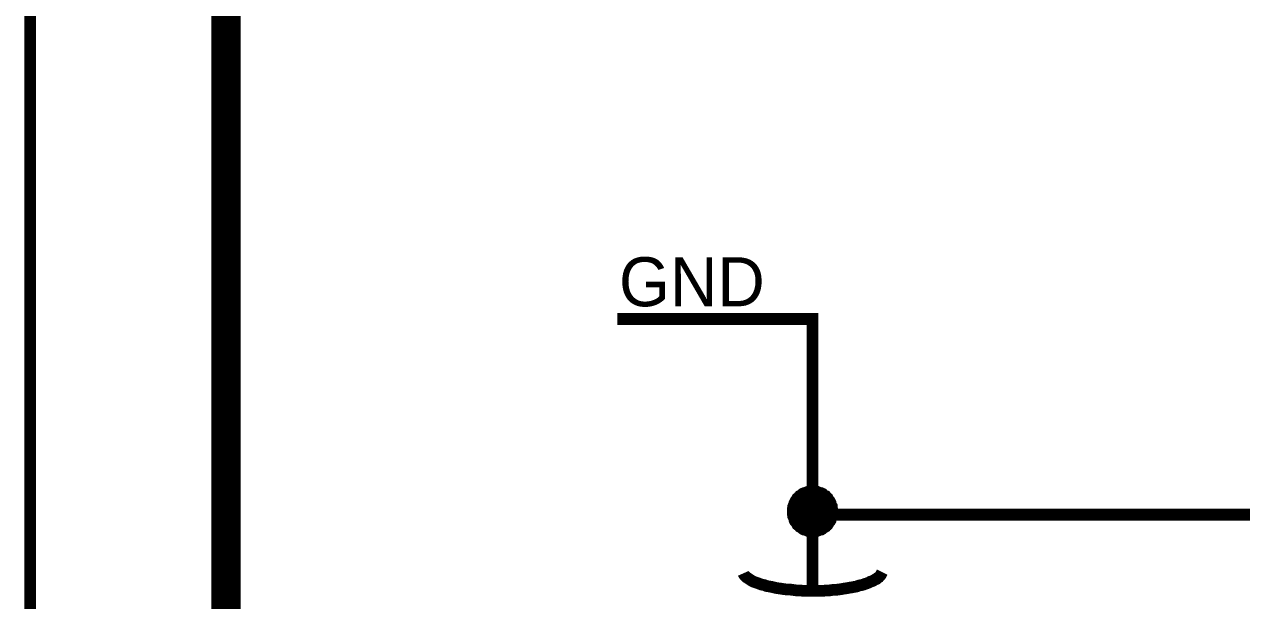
# Model space of a CAD drawing. Header units: millimetres. Extents: x 0 to 13.8, y 0 to 11.8.
# Drawn here: x -0.006 to 1.22, y 5.228 to 5.808 of the extents above; entities that cross this region are included whole.
import ezdxf

# ---------------------------------------------------------------- set-up
doc = ezdxf.new("R2010")
doc.units = ezdxf.units.MM
doc.header["$MEASUREMENT"] = 0
doc.layers.add('Sheet', color=255, linetype='Continuous')

msp = doc.modelspace()

# ---------------------------------------------------------------- linework, layer by layer
at = {"layer": 'Sheet'}
for points, const_width in [([(0, 11.811), (13.7795, 11.811), (13.7795, 0), (0, 0), (0, 11.811)], 0.0118), ([(0, 11.811), (0, 0), (13.7795, 0), (13.7795, 11.811), (0, 11.811), (0, 11.811)], 0.0039), ([(0.1971, 11.6139), (13.5829, 11.6139), (13.5829, 0.1967), (0.1971, 0.1967), (0.1971, 11.6139)], 0.0118), ([(0.1971, 11.6139), (0.1971, 0.1967), (13.5829, 0.1967), (13.5829, 11.6139), (0.1971, 11.6139), (0.1971, 11.6139)], 0.0039)]:
    msp.add_lwpolyline(points, close=True, dxfattribs=dict(at, const_width=const_width))
for points, const_width in [([(9.8425, 6.6926), (9.8425, 5.1179), (9.8425, 2.7556), (7.0869, 2.7556), (0.1971, 2.7556), (0.1971, 6.6926)], 0.0295), ([(0.5909, 5.5117), (0.7876, 5.5117), (0.7876, 5.3177), (0.7876, 5.3146), (1.7718, 5.3146), (1.7718, 5.3177)], 0.0118), ([(0.7677, 5.3177), (0.7677, 5.3186), (0.7677, 5.3199), (0.7682, 5.3208), (0.7682, 5.3217), (0.7682, 5.323), (0.7686, 5.3239), (0.7691, 5.3248), (0.7695, 5.3256), (0.7695, 5.3265), (0.7699, 5.3274), (0.7704, 5.3283), (0.7713, 5.3292), (0.7717, 5.33), (0.7721, 5.3309), (0.773, 5.3314), (0.7735, 5.3322), (0.7743, 5.3327), (0.7748, 5.3336), (0.7757, 5.334), (0.7766, 5.3345), (0.7774, 5.3349), (0.7779, 5.3358), (0.7788, 5.3362), (0.7796, 5.3362), (0.7805, 5.3367), (0.7818, 5.3371), (0.7827, 5.3375), (0.7836, 5.3375), (0.7845, 5.3375), (0.7854, 5.338), (0.7867, 5.338), (0.7876, 5.338)], 0.0118), ([(0.7677, 5.3177), (0.7677, 5.3186), (0.7677, 5.3199), (0.7682, 5.3208), (0.7682, 5.3217), (0.7682, 5.323), (0.7686, 5.3239), (0.7691, 5.3248), (0.7695, 5.3256), (0.7695, 5.3265), (0.7699, 5.3274), (0.7704, 5.3283), (0.7713, 5.3292), (0.7717, 5.33), (0.7721, 5.3309), (0.773, 5.3314), (0.7735, 5.3322), (0.7743, 5.3327), (0.7748, 5.3336), (0.7757, 5.334), (0.7766, 5.3345), (0.7774, 5.3349), (0.7779, 5.3358), (0.7788, 5.3362), (0.7796, 5.3362), (0.7805, 5.3367), (0.7818, 5.3371), (0.7827, 5.3375), (0.7836, 5.3375), (0.7845, 5.3375), (0.7854, 5.338), (0.7867, 5.338), (0.7876, 5.338)], 0.0118), ([(0.7677, 5.3177), (0.7677, 5.3186), (0.7677, 5.3199), (0.7682, 5.3208), (0.7682, 5.3217), (0.7682, 5.323), (0.7686, 5.3239), (0.7691, 5.3248), (0.7695, 5.3256), (0.7695, 5.3265), (0.7699, 5.3274), (0.7704, 5.3283), (0.7713, 5.3292), (0.7717, 5.33), (0.7721, 5.3309), (0.773, 5.3314), (0.7735, 5.3322), (0.7743, 5.3327), (0.7748, 5.3336), (0.7757, 5.334), (0.7766, 5.3345), (0.7774, 5.3349), (0.7779, 5.3358), (0.7788, 5.3362), (0.7796, 5.3362), (0.7805, 5.3367), (0.7818, 5.3371), (0.7827, 5.3375), (0.7836, 5.3375), (0.7845, 5.3375), (0.7854, 5.338), (0.7867, 5.338), (0.7876, 5.338)], 0.0118), ([(0.7677, 5.3177), (0.7677, 5.3186), (0.7677, 5.3199), (0.7682, 5.3208), (0.7682, 5.3217), (0.7682, 5.323), (0.7686, 5.3239), (0.7691, 5.3248), (0.7695, 5.3256), (0.7695, 5.3265), (0.7699, 5.3274), (0.7704, 5.3283), (0.7713, 5.3292), (0.7717, 5.33), (0.7721, 5.3309), (0.773, 5.3314), (0.7735, 5.3322), (0.7743, 5.3327), (0.7748, 5.3336), (0.7757, 5.334), (0.7766, 5.3345), (0.7774, 5.3349), (0.7779, 5.3358), (0.7788, 5.3362), (0.7796, 5.3362), (0.7805, 5.3367), (0.7818, 5.3371), (0.7827, 5.3375), (0.7836, 5.3375), (0.7845, 5.3375), (0.7854, 5.338), (0.7867, 5.338), (0.7876, 5.338)], 0.0118), ([(0.7677, 5.3177), (0.7677, 5.3186), (0.7677, 5.3199), (0.7682, 5.3208), (0.7682, 5.3217), (0.7682, 5.323), (0.7686, 5.3239), (0.7691, 5.3248), (0.7695, 5.3256), (0.7695, 5.3265), (0.7699, 5.3274), (0.7704, 5.3283), (0.7713, 5.3292), (0.7717, 5.33), (0.7721, 5.3309), (0.773, 5.3314), (0.7735, 5.3322), (0.7743, 5.3327), (0.7748, 5.3336), (0.7757, 5.334), (0.7766, 5.3345), (0.7774, 5.3349), (0.7779, 5.3358), (0.7788, 5.3362), (0.7796, 5.3362), (0.7805, 5.3367), (0.7818, 5.3371), (0.7827, 5.3375), (0.7836, 5.3375), (0.7845, 5.3375), (0.7854, 5.338), (0.7867, 5.338), (0.7876, 5.338)], 0.0118), ([(0.7876, 5.338), (0.7876, 5.338)], 0.0118), ([(0.7876, 5.338), (0.7885, 5.338), (0.7898, 5.338), (0.7907, 5.3375), (0.7915, 5.3375), (0.7924, 5.3375), (0.7933, 5.3371), (0.7946, 5.3367), (0.7955, 5.3362), (0.7964, 5.3362), (0.7973, 5.3358), (0.7977, 5.3349), (0.7986, 5.3345), (0.7995, 5.334), (0.8004, 5.3336), (0.8008, 5.3327), (0.8017, 5.3322), (0.8021, 5.3314), (0.803, 5.3309), (0.8035, 5.33), (0.8039, 5.3292), (0.8048, 5.3283), (0.8052, 5.3274), (0.8057, 5.3265), (0.8057, 5.3256), (0.8061, 5.3248), (0.8065, 5.3239), (0.807, 5.323), (0.807, 5.3217), (0.807, 5.3208), (0.8074, 5.3199), (0.8074, 5.3186), (0.8074, 5.3177)], 0.0118), ([(0.7876, 5.338), (0.7876, 5.338)], 0.0118), ([(0.7876, 5.338), (0.7885, 5.338), (0.7898, 5.338), (0.7907, 5.3375), (0.7915, 5.3375), (0.7924, 5.3375), (0.7933, 5.3371), (0.7946, 5.3367), (0.7955, 5.3362), (0.7964, 5.3362), (0.7973, 5.3358), (0.7977, 5.3349), (0.7986, 5.3345), (0.7995, 5.334), (0.8004, 5.3336), (0.8008, 5.3327), (0.8017, 5.3322), (0.8021, 5.3314), (0.803, 5.3309), (0.8035, 5.33), (0.8039, 5.3292), (0.8048, 5.3283), (0.8052, 5.3274), (0.8057, 5.3265), (0.8057, 5.3256), (0.8061, 5.3248), (0.8065, 5.3239), (0.807, 5.323), (0.807, 5.3217), (0.807, 5.3208), (0.8074, 5.3199), (0.8074, 5.3186), (0.8074, 5.3177)], 0.0118), ([(0.7876, 5.338), (0.7876, 5.338)], 0.0118), ([(0.7876, 5.338), (0.7885, 5.338), (0.7898, 5.338), (0.7907, 5.3375), (0.7915, 5.3375), (0.7924, 5.3375), (0.7933, 5.3371), (0.7946, 5.3367), (0.7955, 5.3362), (0.7964, 5.3362), (0.7973, 5.3358), (0.7977, 5.3349), (0.7986, 5.3345), (0.7995, 5.334), (0.8004, 5.3336), (0.8008, 5.3327), (0.8017, 5.3322), (0.8021, 5.3314), (0.803, 5.3309), (0.8035, 5.33), (0.8039, 5.3292), (0.8048, 5.3283), (0.8052, 5.3274), (0.8057, 5.3265), (0.8057, 5.3256), (0.8061, 5.3248), (0.8065, 5.3239), (0.807, 5.323), (0.807, 5.3217), (0.807, 5.3208), (0.8074, 5.3199), (0.8074, 5.3186), (0.8074, 5.3177)], 0.0118), ([(0.7876, 5.338), (0.7876, 5.338)], 0.0118), ([(0.7876, 5.338), (0.7885, 5.338), (0.7898, 5.338), (0.7907, 5.3375), (0.7915, 5.3375), (0.7924, 5.3375), (0.7933, 5.3371), (0.7946, 5.3367), (0.7955, 5.3362), (0.7964, 5.3362), (0.7973, 5.3358), (0.7977, 5.3349), (0.7986, 5.3345), (0.7995, 5.334), (0.8004, 5.3336), (0.8008, 5.3327), (0.8017, 5.3322), (0.8021, 5.3314), (0.803, 5.3309), (0.8035, 5.33), (0.8039, 5.3292), (0.8048, 5.3283), (0.8052, 5.3274), (0.8057, 5.3265), (0.8057, 5.3256), (0.8061, 5.3248), (0.8065, 5.3239), (0.807, 5.323), (0.807, 5.3217), (0.807, 5.3208), (0.8074, 5.3199), (0.8074, 5.3186), (0.8074, 5.3177)], 0.0118), ([(0.7876, 5.338), (0.7876, 5.338)], 0.0118), ([(0.7876, 5.338), (0.7885, 5.338), (0.7898, 5.338), (0.7907, 5.3375), (0.7915, 5.3375), (0.7924, 5.3375), (0.7933, 5.3371), (0.7946, 5.3367), (0.7955, 5.3362), (0.7964, 5.3362), (0.7973, 5.3358), (0.7977, 5.3349), (0.7986, 5.3345), (0.7995, 5.334), (0.8004, 5.3336), (0.8008, 5.3327), (0.8017, 5.3322), (0.8021, 5.3314), (0.803, 5.3309), (0.8035, 5.33), (0.8039, 5.3292), (0.8048, 5.3283), (0.8052, 5.3274), (0.8057, 5.3265), (0.8057, 5.3256), (0.8061, 5.3248), (0.8065, 5.3239), (0.807, 5.323), (0.807, 5.3217), (0.807, 5.3208), (0.8074, 5.3199), (0.8074, 5.3186), (0.8074, 5.3177)], 0.0118), ([(0.7677, 5.3177), (0.7677, 5.3186), (0.7677, 5.3199), (0.7682, 5.3208), (0.7682, 5.3217), (0.7682, 5.323), (0.7686, 5.3239), (0.7691, 5.3248), (0.7695, 5.3256), (0.7695, 5.3265), (0.7699, 5.3274), (0.7704, 5.3283), (0.7713, 5.3292), (0.7717, 5.33), (0.7721, 5.3309), (0.773, 5.3314), (0.7735, 5.3322), (0.7743, 5.3327), (0.7748, 5.3336), (0.7757, 5.334), (0.7766, 5.3345), (0.7774, 5.3349), (0.7779, 5.3358), (0.7788, 5.3362), (0.7796, 5.3362), (0.7805, 5.3367), (0.7818, 5.3371), (0.7827, 5.3375), (0.7836, 5.3375), (0.7845, 5.3375), (0.7854, 5.338), (0.7867, 5.338), (0.7876, 5.338)], 0.0039), ([(0.7677, 5.3177), (0.7677, 5.3186), (0.7677, 5.3199), (0.7682, 5.3208), (0.7682, 5.3217), (0.7682, 5.323), (0.7686, 5.3239), (0.7691, 5.3248), (0.7695, 5.3256), (0.7695, 5.3265), (0.7699, 5.3274), (0.7704, 5.3283), (0.7713, 5.3292), (0.7717, 5.33), (0.7721, 5.3309), (0.773, 5.3314), (0.7735, 5.3322), (0.7743, 5.3327), (0.7748, 5.3336), (0.7757, 5.334), (0.7766, 5.3345), (0.7774, 5.3349), (0.7779, 5.3358), (0.7788, 5.3362), (0.7796, 5.3362), (0.7805, 5.3367), (0.7818, 5.3371), (0.7827, 5.3375), (0.7836, 5.3375), (0.7845, 5.3375), (0.7854, 5.338), (0.7867, 5.338), (0.7876, 5.338)], 0.0039), ([(0.7677, 5.3177), (0.7677, 5.3186), (0.7677, 5.3199), (0.7682, 5.3208), (0.7682, 5.3217), (0.7682, 5.323), (0.7686, 5.3239), (0.7691, 5.3248), (0.7695, 5.3256), (0.7695, 5.3265), (0.7699, 5.3274), (0.7704, 5.3283), (0.7713, 5.3292), (0.7717, 5.33), (0.7721, 5.3309), (0.773, 5.3314), (0.7735, 5.3322), (0.7743, 5.3327), (0.7748, 5.3336), (0.7757, 5.334), (0.7766, 5.3345), (0.7774, 5.3349), (0.7779, 5.3358), (0.7788, 5.3362), (0.7796, 5.3362), (0.7805, 5.3367), (0.7818, 5.3371), (0.7827, 5.3375), (0.7836, 5.3375), (0.7845, 5.3375), (0.7854, 5.338), (0.7867, 5.338), (0.7876, 5.338)], 0.0039), ([(0.7677, 5.3177), (0.7677, 5.3186), (0.7677, 5.3199), (0.7682, 5.3208), (0.7682, 5.3217), (0.7682, 5.323), (0.7686, 5.3239), (0.7691, 5.3248), (0.7695, 5.3256), (0.7695, 5.3265), (0.7699, 5.3274), (0.7704, 5.3283), (0.7713, 5.3292), (0.7717, 5.33), (0.7721, 5.3309), (0.773, 5.3314), (0.7735, 5.3322), (0.7743, 5.3327), (0.7748, 5.3336), (0.7757, 5.334), (0.7766, 5.3345), (0.7774, 5.3349), (0.7779, 5.3358), (0.7788, 5.3362), (0.7796, 5.3362), (0.7805, 5.3367), (0.7818, 5.3371), (0.7827, 5.3375), (0.7836, 5.3375), (0.7845, 5.3375), (0.7854, 5.338), (0.7867, 5.338), (0.7876, 5.338)], 0.0039), ([(0.7677, 5.3177), (0.7677, 5.3186), (0.7677, 5.3199), (0.7682, 5.3208), (0.7682, 5.3217), (0.7682, 5.323), (0.7686, 5.3239), (0.7691, 5.3248), (0.7695, 5.3256), (0.7695, 5.3265), (0.7699, 5.3274), (0.7704, 5.3283), (0.7713, 5.3292), (0.7717, 5.33), (0.7721, 5.3309), (0.773, 5.3314), (0.7735, 5.3322), (0.7743, 5.3327), (0.7748, 5.3336), (0.7757, 5.334), (0.7766, 5.3345), (0.7774, 5.3349), (0.7779, 5.3358), (0.7788, 5.3362), (0.7796, 5.3362), (0.7805, 5.3367), (0.7818, 5.3371), (0.7827, 5.3375), (0.7836, 5.3375), (0.7845, 5.3375), (0.7854, 5.338), (0.7867, 5.338), (0.7876, 5.338)], 0.0039), ([(0.7876, 5.338), (0.7876, 5.338)], 0.0039), ([(0.7876, 5.338), (0.7885, 5.338), (0.7898, 5.338), (0.7907, 5.3375), (0.7915, 5.3375), (0.7924, 5.3375), (0.7933, 5.3371), (0.7946, 5.3367), (0.7955, 5.3362), (0.7964, 5.3362), (0.7973, 5.3358), (0.7977, 5.3349), (0.7986, 5.3345), (0.7995, 5.334), (0.8004, 5.3336), (0.8008, 5.3327), (0.8017, 5.3322), (0.8021, 5.3314), (0.803, 5.3309), (0.8035, 5.33), (0.8039, 5.3292), (0.8048, 5.3283), (0.8052, 5.3274), (0.8057, 5.3265), (0.8057, 5.3256), (0.8061, 5.3248), (0.8065, 5.3239), (0.807, 5.323), (0.807, 5.3217), (0.807, 5.3208), (0.8074, 5.3199), (0.8074, 5.3186), (0.8074, 5.3177)], 0.0039), ([(0.7876, 5.338), (0.7876, 5.338)], 0.0039), ([(0.7876, 5.338), (0.7885, 5.338), (0.7898, 5.338), (0.7907, 5.3375), (0.7915, 5.3375), (0.7924, 5.3375), (0.7933, 5.3371), (0.7946, 5.3367), (0.7955, 5.3362), (0.7964, 5.3362), (0.7973, 5.3358), (0.7977, 5.3349), (0.7986, 5.3345), (0.7995, 5.334), (0.8004, 5.3336), (0.8008, 5.3327), (0.8017, 5.3322), (0.8021, 5.3314), (0.803, 5.3309), (0.8035, 5.33), (0.8039, 5.3292), (0.8048, 5.3283), (0.8052, 5.3274), (0.8057, 5.3265), (0.8057, 5.3256), (0.8061, 5.3248), (0.8065, 5.3239), (0.807, 5.323), (0.807, 5.3217), (0.807, 5.3208), (0.8074, 5.3199), (0.8074, 5.3186), (0.8074, 5.3177)], 0.0039), ([(0.7876, 5.338), (0.7876, 5.338)], 0.0039), ([(0.7876, 5.338), (0.7885, 5.338), (0.7898, 5.338), (0.7907, 5.3375), (0.7915, 5.3375), (0.7924, 5.3375), (0.7933, 5.3371), (0.7946, 5.3367), (0.7955, 5.3362), (0.7964, 5.3362), (0.7973, 5.3358), (0.7977, 5.3349), (0.7986, 5.3345), (0.7995, 5.334), (0.8004, 5.3336), (0.8008, 5.3327), (0.8017, 5.3322), (0.8021, 5.3314), (0.803, 5.3309), (0.8035, 5.33), (0.8039, 5.3292), (0.8048, 5.3283), (0.8052, 5.3274), (0.8057, 5.3265), (0.8057, 5.3256), (0.8061, 5.3248), (0.8065, 5.3239), (0.807, 5.323), (0.807, 5.3217), (0.807, 5.3208), (0.8074, 5.3199), (0.8074, 5.3186), (0.8074, 5.3177)], 0.0039), ([(0.7876, 5.338), (0.7876, 5.338)], 0.0039), ([(0.7876, 5.338), (0.7885, 5.338), (0.7898, 5.338), (0.7907, 5.3375), (0.7915, 5.3375), (0.7924, 5.3375), (0.7933, 5.3371), (0.7946, 5.3367), (0.7955, 5.3362), (0.7964, 5.3362), (0.7973, 5.3358), (0.7977, 5.3349), (0.7986, 5.3345), (0.7995, 5.334), (0.8004, 5.3336), (0.8008, 5.3327), (0.8017, 5.3322), (0.8021, 5.3314), (0.803, 5.3309), (0.8035, 5.33), (0.8039, 5.3292), (0.8048, 5.3283), (0.8052, 5.3274), (0.8057, 5.3265), (0.8057, 5.3256), (0.8061, 5.3248), (0.8065, 5.3239), (0.807, 5.323), (0.807, 5.3217), (0.807, 5.3208), (0.8074, 5.3199), (0.8074, 5.3186), (0.8074, 5.3177)], 0.0039), ([(0.7876, 5.338), (0.7876, 5.338)], 0.0039), ([(0.7876, 5.338), (0.7885, 5.338), (0.7898, 5.338), (0.7907, 5.3375), (0.7915, 5.3375), (0.7924, 5.3375), (0.7933, 5.3371), (0.7946, 5.3367), (0.7955, 5.3362), (0.7964, 5.3362), (0.7973, 5.3358), (0.7977, 5.3349), (0.7986, 5.3345), (0.7995, 5.334), (0.8004, 5.3336), (0.8008, 5.3327), (0.8017, 5.3322), (0.8021, 5.3314), (0.803, 5.3309), (0.8035, 5.33), (0.8039, 5.3292), (0.8048, 5.3283), (0.8052, 5.3274), (0.8057, 5.3265), (0.8057, 5.3256), (0.8061, 5.3248), (0.8065, 5.3239), (0.807, 5.323), (0.807, 5.3217), (0.807, 5.3208), (0.8074, 5.3199), (0.8074, 5.3186), (0.8074, 5.3177)], 0.0039), ([(0.7876, 5.2979), (0.7867, 5.2979), (0.7854, 5.2979), (0.7845, 5.2983), (0.7836, 5.2983), (0.7827, 5.2983), (0.7818, 5.2987), (0.7805, 5.2992), (0.7796, 5.2996), (0.7788, 5.2996), (0.7779, 5.3001), (0.7774, 5.3005), (0.7766, 5.3014), (0.7757, 5.3018), (0.7748, 5.3023), (0.7743, 5.3031), (0.7735, 5.3036), (0.773, 5.3045), (0.7721, 5.3049), (0.7717, 5.3058), (0.7713, 5.3067), (0.7704, 5.3076), (0.7699, 5.308), (0.7695, 5.3089), (0.7695, 5.3098), (0.7691, 5.3106), (0.7686, 5.312), (0.7682, 5.3128), (0.7682, 5.3137), (0.7682, 5.3146), (0.7677, 5.3155), (0.7677, 5.3168), (0.7677, 5.3177)], 0.0118), ([(0.7677, 5.3177), (0.7677, 5.3177)], 0.0118), ([(0.7876, 5.2979), (0.7867, 5.2979), (0.7854, 5.2979), (0.7845, 5.2983), (0.7836, 5.2983), (0.7827, 5.2983), (0.7818, 5.2987), (0.7805, 5.2992), (0.7796, 5.2996), (0.7788, 5.2996), (0.7779, 5.3001), (0.7774, 5.3005), (0.7766, 5.3014), (0.7757, 5.3018), (0.7748, 5.3023), (0.7743, 5.3031), (0.7735, 5.3036), (0.773, 5.3045), (0.7721, 5.3049), (0.7717, 5.3058), (0.7713, 5.3067), (0.7704, 5.3076), (0.7699, 5.308), (0.7695, 5.3089), (0.7695, 5.3098), (0.7691, 5.3106), (0.7686, 5.312), (0.7682, 5.3128), (0.7682, 5.3137), (0.7682, 5.3146), (0.7677, 5.3155), (0.7677, 5.3168), (0.7677, 5.3177)], 0.0118), ([(0.7677, 5.3177), (0.7677, 5.3177)], 0.0118), ([(0.7876, 5.2979), (0.7867, 5.2979), (0.7854, 5.2979), (0.7845, 5.2983), (0.7836, 5.2983), (0.7827, 5.2983), (0.7818, 5.2987), (0.7805, 5.2992), (0.7796, 5.2996), (0.7788, 5.2996), (0.7779, 5.3001), (0.7774, 5.3005), (0.7766, 5.3014), (0.7757, 5.3018), (0.7748, 5.3023), (0.7743, 5.3031), (0.7735, 5.3036), (0.773, 5.3045), (0.7721, 5.3049), (0.7717, 5.3058), (0.7713, 5.3067), (0.7704, 5.3076), (0.7699, 5.308), (0.7695, 5.3089), (0.7695, 5.3098), (0.7691, 5.3106), (0.7686, 5.312), (0.7682, 5.3128), (0.7682, 5.3137), (0.7682, 5.3146), (0.7677, 5.3155), (0.7677, 5.3168), (0.7677, 5.3177)], 0.0118), ([(0.7677, 5.3177), (0.7677, 5.3177)], 0.0118), ([(0.7876, 5.2979), (0.7867, 5.2979), (0.7854, 5.2979), (0.7845, 5.2983), (0.7836, 5.2983), (0.7827, 5.2983), (0.7818, 5.2987), (0.7805, 5.2992), (0.7796, 5.2996), (0.7788, 5.2996), (0.7779, 5.3001), (0.7774, 5.3005), (0.7766, 5.3014), (0.7757, 5.3018), (0.7748, 5.3023), (0.7743, 5.3031), (0.7735, 5.3036), (0.773, 5.3045), (0.7721, 5.3049), (0.7717, 5.3058), (0.7713, 5.3067), (0.7704, 5.3076), (0.7699, 5.308), (0.7695, 5.3089), (0.7695, 5.3098), (0.7691, 5.3106), (0.7686, 5.312), (0.7682, 5.3128), (0.7682, 5.3137), (0.7682, 5.3146), (0.7677, 5.3155), (0.7677, 5.3168), (0.7677, 5.3177)], 0.0118), ([(0.7677, 5.3177), (0.7677, 5.3177)], 0.0118), ([(0.7876, 5.2979), (0.7867, 5.2979), (0.7854, 5.2979), (0.7845, 5.2983), (0.7836, 5.2983), (0.7827, 5.2983), (0.7818, 5.2987), (0.7805, 5.2992), (0.7796, 5.2996), (0.7788, 5.2996), (0.7779, 5.3001), (0.7774, 5.3005), (0.7766, 5.3014), (0.7757, 5.3018), (0.7748, 5.3023), (0.7743, 5.3031), (0.7735, 5.3036), (0.773, 5.3045), (0.7721, 5.3049), (0.7717, 5.3058), (0.7713, 5.3067), (0.7704, 5.3076), (0.7699, 5.308), (0.7695, 5.3089), (0.7695, 5.3098), (0.7691, 5.3106), (0.7686, 5.312), (0.7682, 5.3128), (0.7682, 5.3137), (0.7682, 5.3146), (0.7677, 5.3155), (0.7677, 5.3168), (0.7677, 5.3177)], 0.0118), ([(0.7677, 5.3177), (0.7677, 5.3177)], 0.0118), ([(0.7876, 5.2979), (0.7867, 5.2979), (0.7854, 5.2979), (0.7845, 5.2983), (0.7836, 5.2983), (0.7827, 5.2983), (0.7818, 5.2987), (0.7805, 5.2992), (0.7796, 5.2996), (0.7788, 5.2996), (0.7779, 5.3001), (0.7774, 5.3005), (0.7766, 5.3014), (0.7757, 5.3018), (0.7748, 5.3023), (0.7743, 5.3031), (0.7735, 5.3036), (0.773, 5.3045), (0.7721, 5.3049), (0.7717, 5.3058), (0.7713, 5.3067), (0.7704, 5.3076), (0.7699, 5.308), (0.7695, 5.3089), (0.7695, 5.3098), (0.7691, 5.3106), (0.7686, 5.312), (0.7682, 5.3128), (0.7682, 5.3137), (0.7682, 5.3146), (0.7677, 5.3155), (0.7677, 5.3168), (0.7677, 5.3177)], 0.0039), ([(0.7677, 5.3177), (0.7677, 5.3177)], 0.0039), ([(0.7876, 5.2979), (0.7867, 5.2979), (0.7854, 5.2979), (0.7845, 5.2983), (0.7836, 5.2983), (0.7827, 5.2983), (0.7818, 5.2987), (0.7805, 5.2992), (0.7796, 5.2996), (0.7788, 5.2996), (0.7779, 5.3001), (0.7774, 5.3005), (0.7766, 5.3014), (0.7757, 5.3018), (0.7748, 5.3023), (0.7743, 5.3031), (0.7735, 5.3036), (0.773, 5.3045), (0.7721, 5.3049), (0.7717, 5.3058), (0.7713, 5.3067), (0.7704, 5.3076), (0.7699, 5.308), (0.7695, 5.3089), (0.7695, 5.3098), (0.7691, 5.3106), (0.7686, 5.312), (0.7682, 5.3128), (0.7682, 5.3137), (0.7682, 5.3146), (0.7677, 5.3155), (0.7677, 5.3168), (0.7677, 5.3177)], 0.0039), ([(0.7677, 5.3177), (0.7677, 5.3177)], 0.0039), ([(0.7876, 5.2979), (0.7867, 5.2979), (0.7854, 5.2979), (0.7845, 5.2983), (0.7836, 5.2983), (0.7827, 5.2983), (0.7818, 5.2987), (0.7805, 5.2992), (0.7796, 5.2996), (0.7788, 5.2996), (0.7779, 5.3001), (0.7774, 5.3005), (0.7766, 5.3014), (0.7757, 5.3018), (0.7748, 5.3023), (0.7743, 5.3031), (0.7735, 5.3036), (0.773, 5.3045), (0.7721, 5.3049), (0.7717, 5.3058), (0.7713, 5.3067), (0.7704, 5.3076), (0.7699, 5.308), (0.7695, 5.3089), (0.7695, 5.3098), (0.7691, 5.3106), (0.7686, 5.312), (0.7682, 5.3128), (0.7682, 5.3137), (0.7682, 5.3146), (0.7677, 5.3155), (0.7677, 5.3168), (0.7677, 5.3177)], 0.0039), ([(0.7677, 5.3177), (0.7677, 5.3177)], 0.0039), ([(0.7876, 5.2979), (0.7867, 5.2979), (0.7854, 5.2979), (0.7845, 5.2983), (0.7836, 5.2983), (0.7827, 5.2983), (0.7818, 5.2987), (0.7805, 5.2992), (0.7796, 5.2996), (0.7788, 5.2996), (0.7779, 5.3001), (0.7774, 5.3005), (0.7766, 5.3014), (0.7757, 5.3018), (0.7748, 5.3023), (0.7743, 5.3031), (0.7735, 5.3036), (0.773, 5.3045), (0.7721, 5.3049), (0.7717, 5.3058), (0.7713, 5.3067), (0.7704, 5.3076), (0.7699, 5.308), (0.7695, 5.3089), (0.7695, 5.3098), (0.7691, 5.3106), (0.7686, 5.312), (0.7682, 5.3128), (0.7682, 5.3137), (0.7682, 5.3146), (0.7677, 5.3155), (0.7677, 5.3168), (0.7677, 5.3177)], 0.0039), ([(0.7677, 5.3177), (0.7677, 5.3177)], 0.0039), ([(0.7876, 5.2979), (0.7867, 5.2979), (0.7854, 5.2979), (0.7845, 5.2983), (0.7836, 5.2983), (0.7827, 5.2983), (0.7818, 5.2987), (0.7805, 5.2992), (0.7796, 5.2996), (0.7788, 5.2996), (0.7779, 5.3001), (0.7774, 5.3005), (0.7766, 5.3014), (0.7757, 5.3018), (0.7748, 5.3023), (0.7743, 5.3031), (0.7735, 5.3036), (0.773, 5.3045), (0.7721, 5.3049), (0.7717, 5.3058), (0.7713, 5.3067), (0.7704, 5.3076), (0.7699, 5.308), (0.7695, 5.3089), (0.7695, 5.3098), (0.7691, 5.3106), (0.7686, 5.312), (0.7682, 5.3128), (0.7682, 5.3137), (0.7682, 5.3146), (0.7677, 5.3155), (0.7677, 5.3168), (0.7677, 5.3177)], 0.0039), ([(0.7677, 5.3177), (0.7677, 5.3177)], 0.0039), ([(0.8074, 5.3177), (0.8074, 5.3168), (0.8074, 5.3155), (0.807, 5.3146), (0.807, 5.3137), (0.807, 5.3128), (0.8065, 5.312), (0.8061, 5.3106), (0.8057, 5.3098), (0.8057, 5.3089), (0.8052, 5.308), (0.8048, 5.3076), (0.8039, 5.3067), (0.8035, 5.3058), (0.803, 5.3049), (0.8021, 5.3045), (0.8017, 5.3036), (0.8008, 5.3031), (0.8004, 5.3023), (0.7995, 5.3018), (0.7986, 5.3014), (0.7977, 5.3005), (0.7973, 5.3001), (0.7964, 5.2996), (0.7955, 5.2996), (0.7946, 5.2992), (0.7933, 5.2987), (0.7924, 5.2983), (0.7915, 5.2983), (0.7907, 5.2983), (0.7898, 5.2979), (0.7885, 5.2979), (0.7876, 5.2979)], 0.0118), ([(0.8074, 5.3177), (0.8074, 5.3168), (0.8074, 5.3155), (0.807, 5.3146), (0.807, 5.3137), (0.807, 5.3128), (0.8065, 5.312), (0.8061, 5.3106), (0.8057, 5.3098), (0.8057, 5.3089), (0.8052, 5.308), (0.8048, 5.3076), (0.8039, 5.3067), (0.8035, 5.3058), (0.803, 5.3049), (0.8021, 5.3045), (0.8017, 5.3036), (0.8008, 5.3031), (0.8004, 5.3023), (0.7995, 5.3018), (0.7986, 5.3014), (0.7977, 5.3005), (0.7973, 5.3001), (0.7964, 5.2996), (0.7955, 5.2996), (0.7946, 5.2992), (0.7933, 5.2987), (0.7924, 5.2983), (0.7915, 5.2983), (0.7907, 5.2983), (0.7898, 5.2979), (0.7885, 5.2979), (0.7876, 5.2979)], 0.0118), ([(0.7876, 5.2379), (0.7876, 5.3177)], 0.0118), ([(0.8074, 5.3177), (0.8074, 5.3168), (0.8074, 5.3155), (0.807, 5.3146), (0.807, 5.3137), (0.807, 5.3128), (0.8065, 5.312), (0.8061, 5.3106), (0.8057, 5.3098), (0.8057, 5.3089), (0.8052, 5.308), (0.8048, 5.3076), (0.8039, 5.3067), (0.8035, 5.3058), (0.803, 5.3049), (0.8021, 5.3045), (0.8017, 5.3036), (0.8008, 5.3031), (0.8004, 5.3023), (0.7995, 5.3018), (0.7986, 5.3014), (0.7977, 5.3005), (0.7973, 5.3001), (0.7964, 5.2996), (0.7955, 5.2996), (0.7946, 5.2992), (0.7933, 5.2987), (0.7924, 5.2983), (0.7915, 5.2983), (0.7907, 5.2983), (0.7898, 5.2979), (0.7885, 5.2979), (0.7876, 5.2979)], 0.0118), ([(0.8074, 5.3177), (0.8074, 5.3168), (0.8074, 5.3155), (0.807, 5.3146), (0.807, 5.3137), (0.807, 5.3128), (0.8065, 5.312), (0.8061, 5.3106), (0.8057, 5.3098), (0.8057, 5.3089), (0.8052, 5.308), (0.8048, 5.3076), (0.8039, 5.3067), (0.8035, 5.3058), (0.803, 5.3049), (0.8021, 5.3045), (0.8017, 5.3036), (0.8008, 5.3031), (0.8004, 5.3023), (0.7995, 5.3018), (0.7986, 5.3014), (0.7977, 5.3005), (0.7973, 5.3001), (0.7964, 5.2996), (0.7955, 5.2996), (0.7946, 5.2992), (0.7933, 5.2987), (0.7924, 5.2983), (0.7915, 5.2983), (0.7907, 5.2983), (0.7898, 5.2979), (0.7885, 5.2979), (0.7876, 5.2979)], 0.0118), ([(0.8074, 5.3177), (0.8074, 5.3168), (0.8074, 5.3155), (0.807, 5.3146), (0.807, 5.3137), (0.807, 5.3128), (0.8065, 5.312), (0.8061, 5.3106), (0.8057, 5.3098), (0.8057, 5.3089), (0.8052, 5.308), (0.8048, 5.3076), (0.8039, 5.3067), (0.8035, 5.3058), (0.803, 5.3049), (0.8021, 5.3045), (0.8017, 5.3036), (0.8008, 5.3031), (0.8004, 5.3023), (0.7995, 5.3018), (0.7986, 5.3014), (0.7977, 5.3005), (0.7973, 5.3001), (0.7964, 5.2996), (0.7955, 5.2996), (0.7946, 5.2992), (0.7933, 5.2987), (0.7924, 5.2983), (0.7915, 5.2983), (0.7907, 5.2983), (0.7898, 5.2979), (0.7885, 5.2979), (0.7876, 5.2979)], 0.0118), ([(0.8074, 5.3177), (0.8074, 5.3168), (0.8074, 5.3155), (0.807, 5.3146), (0.807, 5.3137), (0.807, 5.3128), (0.8065, 5.312), (0.8061, 5.3106), (0.8057, 5.3098), (0.8057, 5.3089), (0.8052, 5.308), (0.8048, 5.3076), (0.8039, 5.3067), (0.8035, 5.3058), (0.803, 5.3049), (0.8021, 5.3045), (0.8017, 5.3036), (0.8008, 5.3031), (0.8004, 5.3023), (0.7995, 5.3018), (0.7986, 5.3014), (0.7977, 5.3005), (0.7973, 5.3001), (0.7964, 5.2996), (0.7955, 5.2996), (0.7946, 5.2992), (0.7933, 5.2987), (0.7924, 5.2983), (0.7915, 5.2983), (0.7907, 5.2983), (0.7898, 5.2979), (0.7885, 5.2979), (0.7876, 5.2979)], 0.0039), ([(0.8074, 5.3177), (0.8074, 5.3168), (0.8074, 5.3155), (0.807, 5.3146), (0.807, 5.3137), (0.807, 5.3128), (0.8065, 5.312), (0.8061, 5.3106), (0.8057, 5.3098), (0.8057, 5.3089), (0.8052, 5.308), (0.8048, 5.3076), (0.8039, 5.3067), (0.8035, 5.3058), (0.803, 5.3049), (0.8021, 5.3045), (0.8017, 5.3036), (0.8008, 5.3031), (0.8004, 5.3023), (0.7995, 5.3018), (0.7986, 5.3014), (0.7977, 5.3005), (0.7973, 5.3001), (0.7964, 5.2996), (0.7955, 5.2996), (0.7946, 5.2992), (0.7933, 5.2987), (0.7924, 5.2983), (0.7915, 5.2983), (0.7907, 5.2983), (0.7898, 5.2979), (0.7885, 5.2979), (0.7876, 5.2979)], 0.0039), ([(0.8074, 5.3177), (0.8074, 5.3168), (0.8074, 5.3155), (0.807, 5.3146), (0.807, 5.3137), (0.807, 5.3128), (0.8065, 5.312), (0.8061, 5.3106), (0.8057, 5.3098), (0.8057, 5.3089), (0.8052, 5.308), (0.8048, 5.3076), (0.8039, 5.3067), (0.8035, 5.3058), (0.803, 5.3049), (0.8021, 5.3045), (0.8017, 5.3036), (0.8008, 5.3031), (0.8004, 5.3023), (0.7995, 5.3018), (0.7986, 5.3014), (0.7977, 5.3005), (0.7973, 5.3001), (0.7964, 5.2996), (0.7955, 5.2996), (0.7946, 5.2992), (0.7933, 5.2987), (0.7924, 5.2983), (0.7915, 5.2983), (0.7907, 5.2983), (0.7898, 5.2979), (0.7885, 5.2979), (0.7876, 5.2979)], 0.0039), ([(0.8074, 5.3177), (0.8074, 5.3168), (0.8074, 5.3155), (0.807, 5.3146), (0.807, 5.3137), (0.807, 5.3128), (0.8065, 5.312), (0.8061, 5.3106), (0.8057, 5.3098), (0.8057, 5.3089), (0.8052, 5.308), (0.8048, 5.3076), (0.8039, 5.3067), (0.8035, 5.3058), (0.803, 5.3049), (0.8021, 5.3045), (0.8017, 5.3036), (0.8008, 5.3031), (0.8004, 5.3023), (0.7995, 5.3018), (0.7986, 5.3014), (0.7977, 5.3005), (0.7973, 5.3001), (0.7964, 5.2996), (0.7955, 5.2996), (0.7946, 5.2992), (0.7933, 5.2987), (0.7924, 5.2983), (0.7915, 5.2983), (0.7907, 5.2983), (0.7898, 5.2979), (0.7885, 5.2979), (0.7876, 5.2979)], 0.0039), ([(0.8074, 5.3177), (0.8074, 5.3168), (0.8074, 5.3155), (0.807, 5.3146), (0.807, 5.3137), (0.807, 5.3128), (0.8065, 5.312), (0.8061, 5.3106), (0.8057, 5.3098), (0.8057, 5.3089), (0.8052, 5.308), (0.8048, 5.3076), (0.8039, 5.3067), (0.8035, 5.3058), (0.803, 5.3049), (0.8021, 5.3045), (0.8017, 5.3036), (0.8008, 5.3031), (0.8004, 5.3023), (0.7995, 5.3018), (0.7986, 5.3014), (0.7977, 5.3005), (0.7973, 5.3001), (0.7964, 5.2996), (0.7955, 5.2996), (0.7946, 5.2992), (0.7933, 5.2987), (0.7924, 5.2983), (0.7915, 5.2983), (0.7907, 5.2983), (0.7898, 5.2979), (0.7885, 5.2979), (0.7876, 5.2979)], 0.0039), ([(0.8074, 5.3177), (0.8074, 5.3177), (0.8074, 5.3177), (0.8074, 5.3177), (0.8074, 5.3177), (0.8074, 5.3177), (0.8074, 5.3177), (0.8074, 5.3177), (0.8074, 5.3177), (0.8074, 5.3177), (0.8074, 5.3177), (0.8074, 5.3177), (0.8074, 5.3177), (0.8074, 5.3177), (0.8074, 5.3177), (0.8074, 5.3177), (0.8074, 5.3177), (0.8074, 5.3177), (0.8074, 5.3177), (0.8074, 5.3177), (0.8074, 5.3177), (0.8074, 5.3177), (0.8074, 5.3177), (0.8074, 5.3177), (0.8074, 5.3177), (0.8074, 5.3177), (0.8074, 5.3177), (0.8074, 5.3177), (0.8074, 5.3177), (0.8074, 5.3177), (0.8074, 5.3177), (0.8074, 5.3177), (0.8074, 5.3177)], 0.0118), ([(0.8074, 5.3177), (0.8074, 5.3177)], 0.0118), ([(0.8074, 5.3177), (0.8074, 5.3177), (0.8074, 5.3177), (0.8074, 5.3177), (0.8074, 5.3177), (0.8074, 5.3177), (0.8074, 5.3177), (0.8074, 5.3177), (0.8074, 5.3177), (0.8074, 5.3177), (0.8074, 5.3177), (0.8074, 5.3177), (0.8074, 5.3177), (0.8074, 5.3177), (0.8074, 5.3177), (0.8074, 5.3177), (0.8074, 5.3177), (0.8074, 5.3177), (0.8074, 5.3177), (0.8074, 5.3177), (0.8074, 5.3177), (0.8074, 5.3177), (0.8074, 5.3177), (0.8074, 5.3177), (0.8074, 5.3177), (0.8074, 5.3177), (0.8074, 5.3177), (0.8074, 5.3177), (0.8074, 5.3177), (0.8074, 5.3177), (0.8074, 5.3177), (0.8074, 5.3177), (0.8074, 5.3177)], 0.0118), ([(0.8074, 5.3177), (0.8074, 5.3177)], 0.0118), ([(0.8074, 5.3177), (0.8074, 5.3177), (0.8074, 5.3177), (0.8074, 5.3177), (0.8074, 5.3177), (0.8074, 5.3177), (0.8074, 5.3177), (0.8074, 5.3177), (0.8074, 5.3177), (0.8074, 5.3177), (0.8074, 5.3177), (0.8074, 5.3177), (0.8074, 5.3177), (0.8074, 5.3177), (0.8074, 5.3177), (0.8074, 5.3177), (0.8074, 5.3177), (0.8074, 5.3177), (0.8074, 5.3177), (0.8074, 5.3177), (0.8074, 5.3177), (0.8074, 5.3177), (0.8074, 5.3177), (0.8074, 5.3177), (0.8074, 5.3177), (0.8074, 5.3177), (0.8074, 5.3177), (0.8074, 5.3177), (0.8074, 5.3177), (0.8074, 5.3177), (0.8074, 5.3177), (0.8074, 5.3177), (0.8074, 5.3177)], 0.0118), ([(0.8074, 5.3177), (0.8074, 5.3177)], 0.0118), ([(0.8074, 5.3177), (0.8074, 5.3177), (0.8074, 5.3177), (0.8074, 5.3177), (0.8074, 5.3177), (0.8074, 5.3177), (0.8074, 5.3177), (0.8074, 5.3177), (0.8074, 5.3177), (0.8074, 5.3177), (0.8074, 5.3177), (0.8074, 5.3177), (0.8074, 5.3177), (0.8074, 5.3177), (0.8074, 5.3177), (0.8074, 5.3177), (0.8074, 5.3177), (0.8074, 5.3177), (0.8074, 5.3177), (0.8074, 5.3177), (0.8074, 5.3177), (0.8074, 5.3177), (0.8074, 5.3177), (0.8074, 5.3177), (0.8074, 5.3177), (0.8074, 5.3177), (0.8074, 5.3177), (0.8074, 5.3177), (0.8074, 5.3177), (0.8074, 5.3177), (0.8074, 5.3177), (0.8074, 5.3177), (0.8074, 5.3177)], 0.0118), ([(0.8074, 5.3177), (0.8074, 5.3177)], 0.0118), ([(0.8074, 5.3177), (0.8074, 5.3177), (0.8074, 5.3177), (0.8074, 5.3177), (0.8074, 5.3177), (0.8074, 5.3177), (0.8074, 5.3177), (0.8074, 5.3177), (0.8074, 5.3177), (0.8074, 5.3177), (0.8074, 5.3177), (0.8074, 5.3177), (0.8074, 5.3177), (0.8074, 5.3177), (0.8074, 5.3177), (0.8074, 5.3177), (0.8074, 5.3177), (0.8074, 5.3177), (0.8074, 5.3177), (0.8074, 5.3177), (0.8074, 5.3177), (0.8074, 5.3177), (0.8074, 5.3177), (0.8074, 5.3177), (0.8074, 5.3177), (0.8074, 5.3177), (0.8074, 5.3177), (0.8074, 5.3177), (0.8074, 5.3177), (0.8074, 5.3177), (0.8074, 5.3177), (0.8074, 5.3177), (0.8074, 5.3177)], 0.0118), ([(0.8074, 5.3177), (0.8074, 5.3177)], 0.0118), ([(0.8074, 5.3177), (0.8074, 5.3177), (0.8074, 5.3177), (0.8074, 5.3177), (0.8074, 5.3177), (0.8074, 5.3177), (0.8074, 5.3177), (0.8074, 5.3177), (0.8074, 5.3177), (0.8074, 5.3177), (0.8074, 5.3177), (0.8074, 5.3177), (0.8074, 5.3177), (0.8074, 5.3177), (0.8074, 5.3177), (0.8074, 5.3177), (0.8074, 5.3177), (0.8074, 5.3177), (0.8074, 5.3177), (0.8074, 5.3177), (0.8074, 5.3177), (0.8074, 5.3177), (0.8074, 5.3177), (0.8074, 5.3177), (0.8074, 5.3177), (0.8074, 5.3177), (0.8074, 5.3177), (0.8074, 5.3177), (0.8074, 5.3177), (0.8074, 5.3177), (0.8074, 5.3177), (0.8074, 5.3177), (0.8074, 5.3177)], 0.0039), ([(0.8074, 5.3177), (0.8074, 5.3177)], 0.0039), ([(0.8074, 5.3177), (0.8074, 5.3177), (0.8074, 5.3177), (0.8074, 5.3177), (0.8074, 5.3177), (0.8074, 5.3177), (0.8074, 5.3177), (0.8074, 5.3177), (0.8074, 5.3177), (0.8074, 5.3177), (0.8074, 5.3177), (0.8074, 5.3177), (0.8074, 5.3177), (0.8074, 5.3177), (0.8074, 5.3177), (0.8074, 5.3177), (0.8074, 5.3177), (0.8074, 5.3177), (0.8074, 5.3177), (0.8074, 5.3177), (0.8074, 5.3177), (0.8074, 5.3177), (0.8074, 5.3177), (0.8074, 5.3177), (0.8074, 5.3177), (0.8074, 5.3177), (0.8074, 5.3177), (0.8074, 5.3177), (0.8074, 5.3177), (0.8074, 5.3177), (0.8074, 5.3177), (0.8074, 5.3177), (0.8074, 5.3177)], 0.0039), ([(0.8074, 5.3177), (0.8074, 5.3177)], 0.0039), ([(0.8074, 5.3177), (0.8074, 5.3177), (0.8074, 5.3177), (0.8074, 5.3177), (0.8074, 5.3177), (0.8074, 5.3177), (0.8074, 5.3177), (0.8074, 5.3177), (0.8074, 5.3177), (0.8074, 5.3177), (0.8074, 5.3177), (0.8074, 5.3177), (0.8074, 5.3177), (0.8074, 5.3177), (0.8074, 5.3177), (0.8074, 5.3177), (0.8074, 5.3177), (0.8074, 5.3177), (0.8074, 5.3177), (0.8074, 5.3177), (0.8074, 5.3177), (0.8074, 5.3177), (0.8074, 5.3177), (0.8074, 5.3177), (0.8074, 5.3177), (0.8074, 5.3177), (0.8074, 5.3177), (0.8074, 5.3177), (0.8074, 5.3177), (0.8074, 5.3177), (0.8074, 5.3177), (0.8074, 5.3177), (0.8074, 5.3177)], 0.0039), ([(0.8074, 5.3177), (0.8074, 5.3177)], 0.0039), ([(0.8074, 5.3177), (0.8074, 5.3177), (0.8074, 5.3177), (0.8074, 5.3177), (0.8074, 5.3177), (0.8074, 5.3177), (0.8074, 5.3177), (0.8074, 5.3177), (0.8074, 5.3177), (0.8074, 5.3177), (0.8074, 5.3177), (0.8074, 5.3177), (0.8074, 5.3177), (0.8074, 5.3177), (0.8074, 5.3177), (0.8074, 5.3177), (0.8074, 5.3177), (0.8074, 5.3177), (0.8074, 5.3177), (0.8074, 5.3177), (0.8074, 5.3177), (0.8074, 5.3177), (0.8074, 5.3177), (0.8074, 5.3177), (0.8074, 5.3177), (0.8074, 5.3177), (0.8074, 5.3177), (0.8074, 5.3177), (0.8074, 5.3177), (0.8074, 5.3177), (0.8074, 5.3177), (0.8074, 5.3177), (0.8074, 5.3177)], 0.0039), ([(0.8074, 5.3177), (0.8074, 5.3177)], 0.0039), ([(0.8074, 5.3177), (0.8074, 5.3177), (0.8074, 5.3177), (0.8074, 5.3177), (0.8074, 5.3177), (0.8074, 5.3177), (0.8074, 5.3177), (0.8074, 5.3177), (0.8074, 5.3177), (0.8074, 5.3177), (0.8074, 5.3177), (0.8074, 5.3177), (0.8074, 5.3177), (0.8074, 5.3177), (0.8074, 5.3177), (0.8074, 5.3177), (0.8074, 5.3177), (0.8074, 5.3177), (0.8074, 5.3177), (0.8074, 5.3177), (0.8074, 5.3177), (0.8074, 5.3177), (0.8074, 5.3177), (0.8074, 5.3177), (0.8074, 5.3177), (0.8074, 5.3177), (0.8074, 5.3177), (0.8074, 5.3177), (0.8074, 5.3177), (0.8074, 5.3177), (0.8074, 5.3177), (0.8074, 5.3177), (0.8074, 5.3177)], 0.0039), ([(0.8074, 5.3177), (0.8074, 5.3177)], 0.0039), ([(0.7179, 5.2555), (0.7183, 5.2546), (0.7192, 5.2533), (0.7201, 5.2524), (0.721, 5.2515), (0.7223, 5.2507), (0.7236, 5.2498), (0.725, 5.2489), (0.7263, 5.248), (0.728, 5.2471), (0.7303, 5.2463), (0.732, 5.2458), (0.7342, 5.2449), (0.7364, 5.2441), (0.7391, 5.2436), (0.7413, 5.2427), (0.7439, 5.2423), (0.7466, 5.2418), (0.7497, 5.241), (0.7523, 5.2405), (0.7554, 5.2401), (0.7585, 5.2396), (0.7616, 5.2392), (0.7646, 5.2392), (0.7677, 5.2388), (0.7713, 5.2383), (0.7743, 5.2383), (0.7779, 5.2379), (0.7814, 5.2379), (0.7849, 5.2379), (0.7885, 5.2379), (0.792, 5.2379), (0.7955, 5.2379)], 0.0118), ([(0.7955, 5.2379), (0.7986, 5.2379), (0.8017, 5.2383), (0.8048, 5.2383), (0.8079, 5.2388), (0.8109, 5.2388), (0.8136, 5.2392), (0.8167, 5.2396), (0.8193, 5.2401), (0.822, 5.2405), (0.8246, 5.241), (0.8273, 5.2414), (0.8295, 5.2418), (0.8321, 5.2423), (0.8343, 5.2432), (0.8365, 5.2436), (0.8387, 5.2441), (0.8405, 5.2449), (0.8423, 5.2454), (0.8445, 5.2463), (0.8458, 5.2471), (0.8476, 5.2476), (0.8493, 5.2485), (0.8506, 5.2493), (0.852, 5.2498), (0.8528, 5.2507), (0.8542, 5.2515), (0.855, 5.2524), (0.8559, 5.2533), (0.8564, 5.2542), (0.8568, 5.2551), (0.8573, 5.256), (0.8577, 5.2568)], 0.0118)]:
    msp.add_lwpolyline(points, dxfattribs=dict(at, const_width=const_width))
at = {"layer": 'Sheet', "const_width": 0.02}
msp.add_lwpolyline([(0.7774, 5.3181, 1), (0.7974, 5.3181, 1)], format="xyb", close=True, dxfattribs=at)

# ---------------------------------------------------------------- texts
at = {"layer": 'Sheet'}
msp.add_text('GND', height=0.04939, dxfattribs=at).set_placement((0.5927, 5.5245))

doc.saveas('drawing.dxf')
